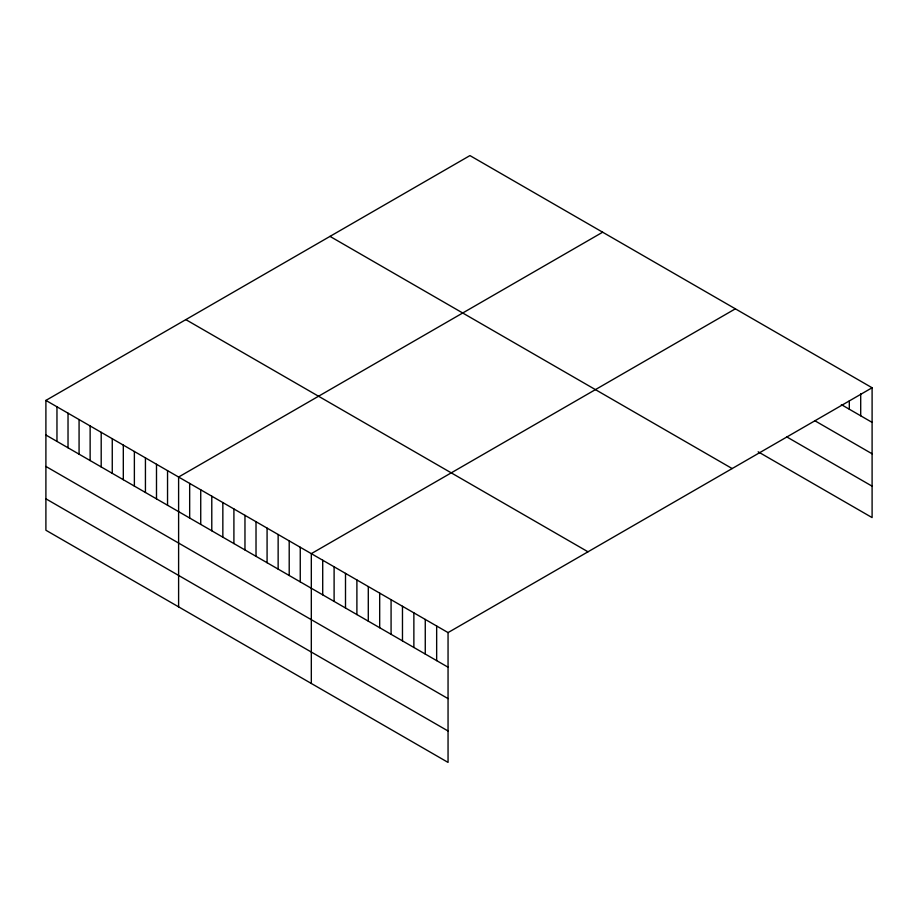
<?xml version="1.0" encoding="UTF-8"?>
<svg xmlns="http://www.w3.org/2000/svg" width="918" height="918" viewBox="0 0 918 918"><rect width="100%" height="100%" fill="white"/><g stroke="black" fill="none" stroke-linecap="round" stroke-linejoin="round"><path stroke-width="1.38" d="M45.9 400.409L448.053 632.594L448.053 762.41L45.9 530.237L45.9 400.409L469.947 155.59L872.1 387.763L872.1 517.591L758.153 451.805M602.656 232.208L178.608 477.027L178.608 606.855M735.364 308.827L311.317 553.646L311.317 683.474M448.053 632.594L872.1 387.763M841.336 404.62L872.1 422.383M815.127 420.903L872.1 453.802M786.646 436.83L872.1 486.173M330.01 236.385L732.162 468.559M185.838 319.625L587.99 551.798M45.9 435.017L448.053 667.202M45.9 466.447L448.053 698.621M45.9 498.818L448.053 730.992M860.705 393.65L860.705 415.797M849.311 400.914L849.311 409.221M436.658 626.007L436.658 660.627M425.264 619.432L425.264 654.041M413.869 612.857L413.869 647.465M402.474 606.282L402.474 640.89M391.079 599.695L391.079 634.315M379.685 593.12L379.685 627.728M368.29 586.545L368.29 621.153M356.895 579.958L356.895 614.578M345.501 573.383L345.501 607.991M334.106 566.808L334.106 601.416M322.711 560.232L322.711 594.841M300.255 547.266L300.255 581.874M289.204 540.874L289.204 575.494M278.143 534.494L278.143 569.103M267.081 528.114L267.081 562.723M256.019 521.722L256.019 556.331M244.968 515.342L244.968 549.951M233.906 508.951L233.906 543.571M222.844 502.571L222.844 537.179M211.783 496.19L211.783 530.799M200.732 489.799L200.732 524.408M189.67 483.419L189.67 518.027M167.546 470.647L167.546 505.256M156.496 464.256L156.496 498.876M145.434 457.875L145.434 492.484M134.372 451.495L134.372 486.104M123.31 445.104L123.31 479.712M112.26 438.724L112.26 473.332M101.198 432.332L101.198 466.952M90.136 425.952L90.136 460.561M79.074 419.56L79.074 454.18M68.024 413.18L68.024 447.789M56.962 406.8L56.962 441.409"/></g></svg>
